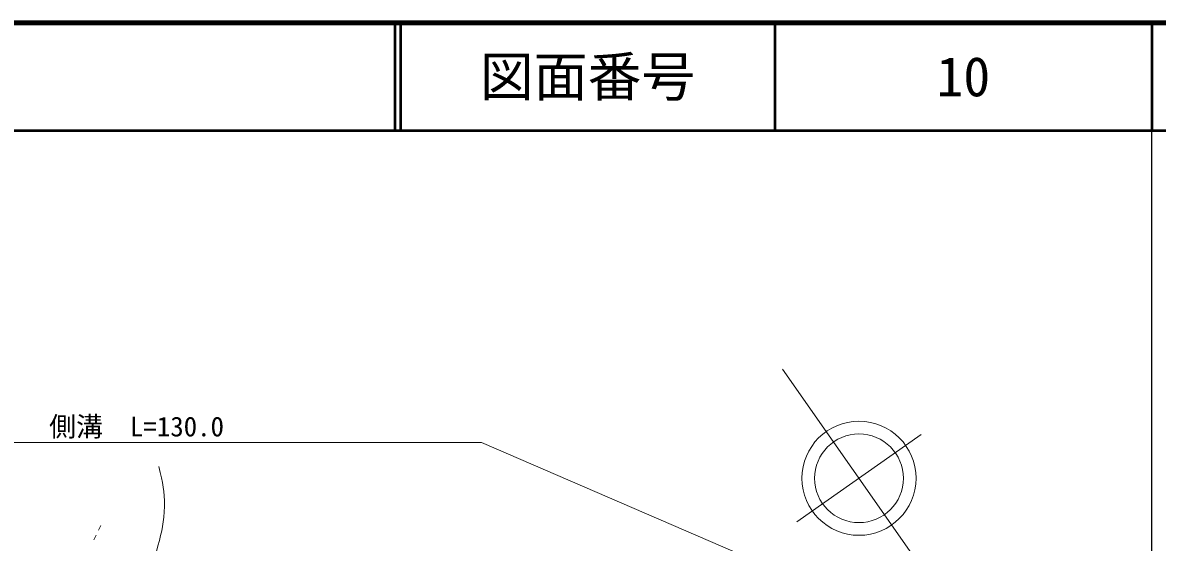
# Model space of a CAD drawing. Units: millimetres, scale not verified. Extents: x 40000 to 680000, y 20000 to 380000.
# Drawn here: x 474196 to 579500, y 331776 to 380000 of the extents above; entities that cross this region are included whole.
import ezdxf
from ezdxf.enums import TextEntityAlignment as Align

# ---------------------------------------------------------------- set-up
doc = ezdxf.new("R2010")
doc.units = ezdxf.units.MM
doc.header["$LTSCALE"] = 1000
for name, color, linetype, lineweight in [('M-BGD', 7, 'Continuous', 13), ('M-STR-HTXT', 7, 'Continuous', 13), ('M-TTL', 2, 'Continuous', 140), ('M-TTL-BAND', 7, 'Continuous', 25), ('M-TTL-LINE', 7, 'Continuous', 50)]:
    doc.layers.add(name, color=color, linetype=linetype, lineweight=lineweight)
doc.layers.add('M-TTL-TXT', color=7, linetype='Continuous')
doc.styles.add('ＭＳ ゴシック', font='')
doc.styles.get('ＭＳ ゴシック').set_extended_font_data('MS Gothic')

msp = doc.modelspace()

# ---------------------------------------------------------------- linework, layer by layer
at = {"layer": 'M-BGD'}
for p, q in [((481455, 333341), (481232, 332894)), ((481008, 332447), (480784, 332000))]:
    msp.add_line(p, q, dxfattribs=at)
msp.add_open_spline([(430989, 323632), (431843, 322638), (432106, 322278), (432705, 321330), (433589, 319929), (433692, 318938), (434442, 317461), (434839, 316680), (434902, 316120), (435508, 315487), (436877, 314055), (437882, 313452), (439653, 312565), (441453, 311664), (442635, 311505), (444628, 311223), (446340, 310981), (447324, 310871), (449050, 310986), (452305, 311204), (454071, 311823), (457301, 312289), (459639, 312627), (460946, 312867), (463302, 313039), (465793, 313222), (467201, 312917), (469698, 313000), (471351, 313054), (472324, 312886), (473922, 313316), (475308, 313688), (476120, 313996), (477238, 314895), (479057, 316357), (479704, 317592), (481028, 319514), (482301, 321360), (483068, 322383), (484029, 324409), (485290, 327070), (486008, 328589), (486753, 331437), (487121, 332842), (487328, 333656), (487345, 335109), (487363, 336572), (487216, 337192), (486832, 338820)], degree=3, knots=[0, 0, 0, 0, 1, 1, 1, 2, 2, 2, 3, 3, 3, 4, 4, 4, 5, 5, 5, 6, 6, 6, 7, 7, 7, 8, 8, 8, 9, 9, 9, 10, 10, 10, 11, 11, 11, 12, 12, 12, 13, 13, 13, 14, 14, 14, 15, 15, 15, 16, 16, 16, 16], dxfattribs=at)
at = {"layer": 'M-STR-HTXT'}
for p, q in [((544727, 347836), (561935, 323262)), ((557595, 341767), (546031, 333669))]:
    msp.add_line(p, q, dxfattribs=at)
msp.add_lwpolyline([(432285, 341053), (516785, 341053), (567305, 319201)], dxfattribs=at)
for radius in [5294, 4118]:
    msp.add_circle((551813, 337718), radius, dxfattribs=at)
at = {"layer": 'M-TTL'}
msp.add_line((680000, 380000), (40000, 380000), dxfattribs=at)
at = {"layer": 'M-TTL-BAND'}
msp.add_line((579000, 20000), (579000, 370000), dxfattribs=at)
at = {"layer": 'M-TTL-LINE'}
for p, q in [((508747, 380000), (508747, 370000)), ((509247, 380000), (509247, 370000)), ((543997, 380000), (543997, 370000)), ((579000, 380000), (579000, 370000)), ((40000, 370000), (680000, 370000))]:
    msp.add_line(p, q, dxfattribs=at)

# ---------------------------------------------------------------- texts
at = {"layer": 'M-STR-HTXT', "style": 'ＭＳ ゴシック'}
msp.add_text('側溝\u3000L=130.0', height=1833, dxfattribs=at).set_placement((484764, 341053), align=Align.BOTTOM_CENTER)
at = {"layer": 'M-TTL-TXT', "style": 'ＭＳ ゴシック'}
for s, p in [('図面番号', (526622, 375000)), ('10', (561497, 375000))]:
    msp.add_text(s, height=3666, dxfattribs=at).set_placement(p, align=Align.MIDDLE_CENTER)

doc.saveas('drawing.dxf')
